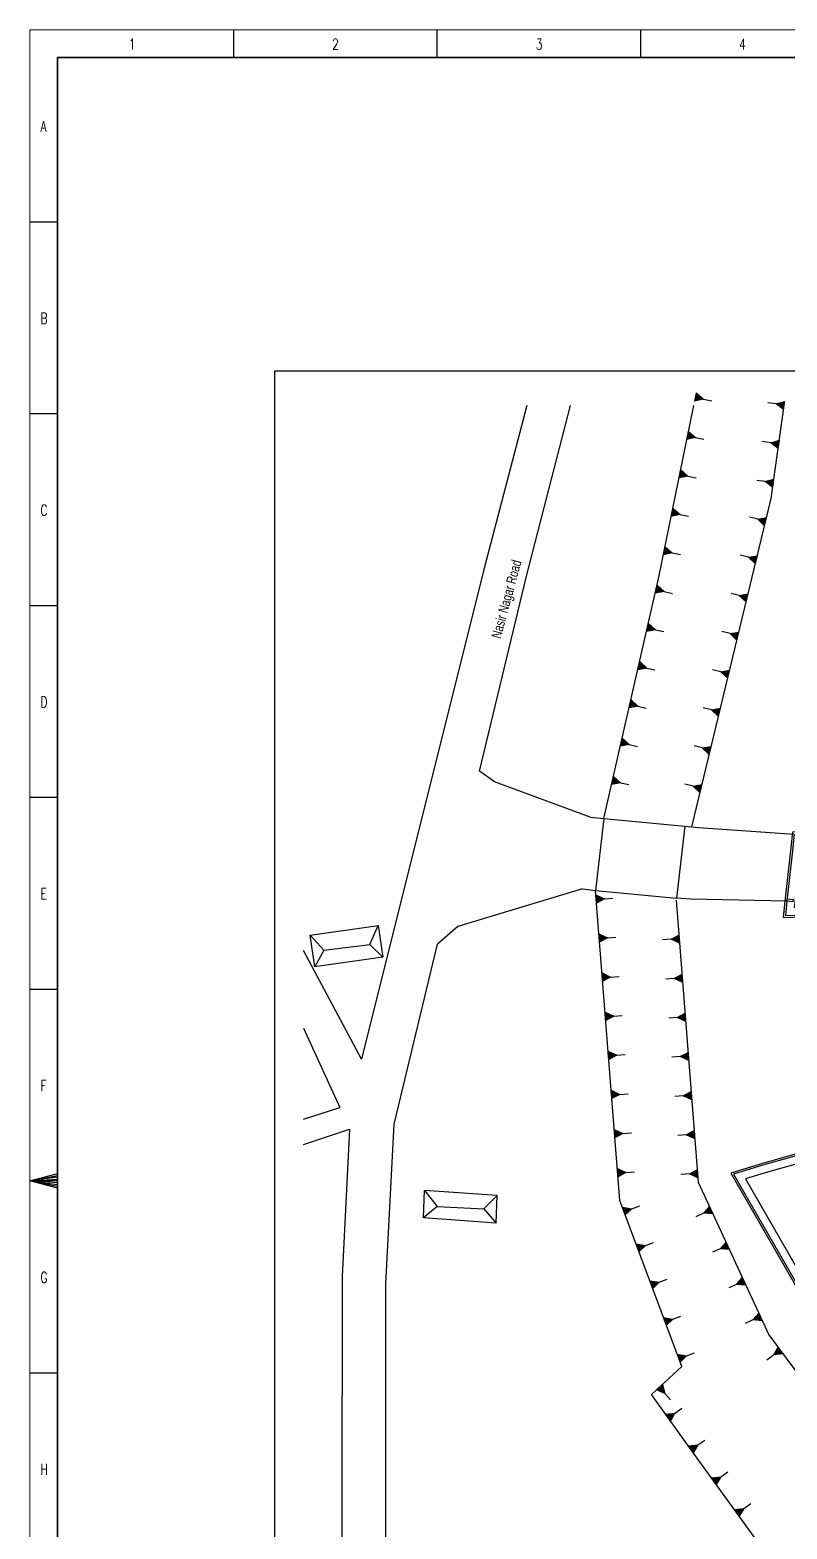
# Model space of a CAD drawing. Header units: millimetres. Extents: x -10011772 to -8149599, y 2847708 to 3434448.
# Drawn here: x -10011772 to -9818794, y 3052355 to 3434448 of the extents above; entities that cross this region are included whole.
import ezdxf

# ---------------------------------------------------------------- set-up
doc = ezdxf.new("R2010")
doc.units = ezdxf.units.MM
doc.layers.add('总平面底图', color=9, linetype='Continuous')
doc.styles.add('Swiss721', font='swisscl.ttf')
doc.styles.add('TEG BORDER', font='txt_qlt.shx', dxfattribs={"width": 0.7, "bigfont": 'hztxt.shx'})

# ---------------------------------------------------------------- blocks, each defined once
blk = doc.blocks.new('252 BORDER A2')
for p, q in [((37.12, 420), (37.12, 415)), ((74.25, 420), (74.25, 415)), ((111.38, 420), (111.38, 415)), ((0, 385), (5, 385)), ((0, 350), (5, 350)), ((0, 315), (5, 315)), ((0, 280), (5, 280)), ((0, 245), (5, 245)), ((5, 210), (0, 210)), ((1.25, 210), (3.75, 210)), ((0, 175), (5, 175))]:
    blk.add_line(p, q)
at = {"linetype": 'Continuous'}
for p, q in [((489, 415), (5, 415)), ((5, 415), (5, 5))]:
    blk.add_line(p, q, dxfattribs=at)
at = {"color": 5, "lineweight": 15}
blk.add_lwpolyline([(0, 420), (594, 420), (594, 0), (0, 0)], close=True, dxfattribs=at)
blk.add_lwpolyline([(5, 415), (589, 415), (589, 5), (5, 5)], close=True)
blk.add_lwpolyline([(0, 210), (5, 211.34), (5, 208.66), (0, 210), (5, 211), (5, 210.67), (0, 210), (5, 210.33), (5, 209.67), (0, 210), (5, 209.33), (5, 209), (0, 210)])
at = {"char_height": 2, "width": 2, "attachment_point": 1, "style": 'TEG BORDER'}
for s, insert in [('1', (18.05, 418.41)), ('2', (55.17, 418.41)), ('3', (92.3, 418.41)), ('4', (129.42, 418.41)), ('A', (1.91, 403.39)), ('B', (1.91, 368.39)), ('C', (1.91, 333.39)), ('D', (1.91, 298.39)), ('E', (1.91, 263.39)), ('F', (1.91, 228.39)), ('G', (1.91, 193.39)), ('H', (1.91, 158.39))]:
    blk.add_mtext(s, dxfattribs=dict(at, insert=insert))
blk = doc.blocks.new('z')
at = {"layer": '总平面底图'}
blk.add_hatch(color=256, dxfattribs=at).paths.add_polyline_path([(0.53, 0), (-0.53, 0), (-0.07, -1.05)])
for p, q in [((-0.07, -1.05), (-0.53, 0)), ((0.53, 0), (-0.53, 0)), ((0.53, 0), (-0.07, -1.05)), ((-0.07, -1.05), (-0.07, -2.13))]:
    blk.add_line(p, q, dxfattribs=at)
blk = doc.blocks.new('x')
at = {"layer": '总平面底图'}
blk.add_hatch(color=256, dxfattribs=at).paths.add_polyline_path([(-0.53, 0), (0.53, 0), (0.07, 1.05)])
for p, q in [((0.07, 1.05), (0.07, 2.13)), ((-0.53, 0), (0.07, 1.05)), ((-0.53, 0), (0.53, 0)), ((0.07, 1.05), (0.53, 0))]:
    blk.add_line(p, q, dxfattribs=at)
blk = doc.blocks.new('总平面底图 爆炸危险区 LOCATION I')
at = {"layer": '总平面底图'}
for points in [[(0, 0), (297000, 0), (297000, 210000), (0, 210000)], [(66029, 151265), (65724, 148520), (65064, 142483), (64836, 140391), (74150, 140673), (74478, 137865), (78444, 113647), (62192, 109053), (58156, 107813), (76003, 76828), (89887, 55971), (109015, 28128), (137544, 39006), (169559, 46788), (238486, 62607), (240973, 83058), (240589, 113912), (240589, 198661), (194754, 198615), (148734, 197208), (122816, 194188), (89756, 185753), (95541, 153392), (84920, 151500)], [(67149, 150029), (66966, 148383), (66307, 142348), (66234, 141683), (75259, 141957), (75717, 138038), (79858, 112748), (62546, 107854), (60021, 107079), (77066, 77487), (90922, 56671), (109488, 29646), (137172, 40202), (169272, 48005), (237351, 63629), (239722, 83126), (239339, 113904), (239339, 197410), (194774, 197365), (148825, 195960), (123044, 192957), (91191, 184829), (96992, 152381), (85038, 150252)], [(65344, 142767), (66106, 142689), (66074, 142379), (65313, 142456)], [(4567, 138137), (13238, 139358), (13803, 135342), (5133, 134121)]]:
    blk.add_lwpolyline(points, close=True, dxfattribs=at)
for points in [[(32187, 205640), (26624, 184577), (11081, 122349), (3721, 136178)], [(26116, 159047), (32156, 184076), (37734, 205640)], [(41991, 152986), (49011, 183753), (53439, 205640)], [(53185, 151961), (63322, 193808), (64970, 205640)], [(66253, 151018), (65973, 148492), (65313, 142456), (65116, 140649), (74372, 140930), (74726, 137899), (78727, 113468), (62263, 108813), (58529, 107666), (76215, 76960), (90094, 56111)], [(40228, 153189), (28067, 157692), (26116, 159047)], [(40228, 153189), (41991, 152986)], [(41991, 152986), (40926, 143809)], [(41991, 152986), (52309, 152050)], [(52309, 152050), (51244, 142873)], [(52309, 152050), (54062, 151872)], [(54062, 151872), (66253, 151018)], [(39249, 144045), (23375, 139236), (20794, 136995)], [(39249, 144045), (40926, 143809)], [(40926, 143809), (51244, 142873)], [(99169, 3401), (92425, 14004), (66495, 54063), (53548, 71946), (48050, 79598), (51909, 83145), (44030, 104334), (40926, 143809)], [(51214, 142615), (54019, 106669), (63020, 87217), (107572, 27197), (119624, 7276), (121784, 3401)], [(53076, 142720), (51244, 142873)], [(65313, 142456), (53076, 142720)], [(4567, 138137), (6276, 136222), (12166, 136957), (13803, 135342)], [(12166, 136957), (13238, 139358)], [(6276, 136222), (5133, 134121)], [(14225, 3401), (14190, 93710), (15254, 114041), (20794, 136995)], [(3721, 126283), (8325, 116158)], [(3721, 114696), (8325, 116158)], [(3721, 111474), (9583, 113392)], [(9583, 113392), (8636, 94647), (8509, 3401)], [(18993, 102094), (19144, 105607)], [(28389, 104961), (19144, 105607)], [(19144, 105607), (20729, 103573), (26694, 103259), (28239, 101448)], [(20729, 103573), (18993, 102094)], [(26694, 103259), (28389, 104961)], [(28239, 101448), (28389, 104961)], [(28239, 101448), (18993, 102094)]]:
    blk.add_lwpolyline(points, dxfattribs=at)
for name, p, xscale, yscale, zscale, rotation in [('z', (53659, 206730), 1000.000000000001, 1000.000000000001, 1000.000000000001, 78.56395734174852), ('x', (64970, 205637), 1000, 1000, 1000, 82.06685400402229), ('z', (52668, 201829), 1000.000000000001, 1000.000000000001, 1000.000000000001, 78.56395734174852), ('x', (64280, 200684), 1000, 1000, 1000, 82.06685400402229), ('z', (51676, 196928), 1000.000000000001, 1000.000000000001, 1000.000000000001, 78.56395734174852), ('x', (63590, 195732), 1000, 1000, 1000, 82.06685400402229), ('z', (50685, 192028), 1000.000000000001, 1000.000000000001, 1000.000000000001, 78.56395734174852), ('x', (62602, 190837), 1000, 1000, 1000, 76.38408172322524), ('z', (49694, 187127), 1000.000000000001, 1000.000000000001, 1000.000000000001, 78.56395734174852), ('x', (61425, 185977), 1000, 1000, 1000, 76.38408172322524), ('z', (48665, 182234), 1000, 1000, 1000, 77.14612274121097), ('x', (60248, 181118), 1000, 1000, 1000, 76.38408172322524), ('z', (47552, 177360), 1000, 1000, 1000, 77.14612274121097), ('x', (59071, 176258), 1000, 1000, 1000, 76.38408172322524), ('z', (46440, 172485), 1000, 1000, 1000, 77.14612274121097), ('x', (57894, 171399), 1000, 1000, 1000, 76.38408172322524), ('z', (45328, 167610), 1000, 1000, 1000, 77.14612274121097), ('x', (56717, 166539), 1000, 1000, 1000, 76.38408172322524), ('z', (44215, 162735), 1000, 1000, 1000, 77.14612274121097), ('x', (55539, 161680), 1000, 1000, 1000, 76.38408172322524), ('z', (43103, 157861), 1000, 1000, 1000, 77.14612274121097), ('x', (54362, 156820), 1000, 1000, 1000, 76.38408172322524), ('z', (41008, 142761), 1000.000000000001, 1000.000000000001, 1000.000000000001, 94.49577700249175), ('z', (41400, 137777), 1000.000000000001, 1000.000000000001, 1000.000000000001, 94.49577700249175), ('z', (51603, 137630), 999.9999999999999, 999.9999999999999, 999.9999999999999, 274.4611329553776), ('z', (41792, 132792), 1000.000000000001, 1000.000000000001, 1000.000000000001, 94.49577700249175), ('z', (51992, 132646), 999.9999999999999, 999.9999999999999, 999.9999999999999, 274.4611329553776), ('z', (42184, 127808), 1000.000000000001, 1000.000000000001, 1000.000000000001, 94.49577700249175), ('z', (52381, 127661), 999.9999999999999, 999.9999999999999, 999.9999999999999, 274.4611329553776), ('z', (42576, 122823), 1000.000000000001, 1000.000000000001, 1000.000000000001, 94.49577700249175), ('z', (52770, 122676), 999.9999999999999, 999.9999999999999, 999.9999999999999, 274.4611329553776), ('z', (42968, 117838), 1000.000000000001, 1000.000000000001, 1000.000000000001, 94.49577700249175), ('z', (53159, 117691), 999.9999999999999, 999.9999999999999, 999.9999999999999, 274.4611329553776), ('z', (43360, 112854), 1000.000000000001, 1000.000000000001, 1000.000000000001, 94.49577700249175), ('z', (53548, 112706), 999.9999999999999, 999.9999999999999, 999.9999999999999, 274.4611329553776), ('z', (43752, 107869), 1000.000000000001, 1000.000000000001, 1000.000000000001, 94.49577700249175), ('z', (53937, 107721), 999.9999999999999, 999.9999999999999, 999.9999999999999, 274.4611329553776), ('z', (44536, 102971), 1000, 1000, 1000, 110.3987200437587), ('z', (55675, 103089), 1000, 1000, 1000, 294.8322959008105), ('z', (46279, 98285), 1000, 1000, 1000, 110.3987200437587), ('z', (57775, 98551), 1000, 1000, 1000, 294.8322959008105), ('z', (48022, 93598), 1000, 1000, 1000, 110.3987200437587), ('z', (59875, 94014), 1000, 1000, 1000, 294.8322959008105), ('z', (49765, 88912), 1000, 1000, 1000, 110.3987200437587), ('z', (61975, 89476), 1000, 1000, 1000, 294.8322959008105), ('z', (51507, 84225), 1000, 1000, 1000, 110.3987200437587), ('z', (64517, 85201), 1000, 1000, 1000, 306.5856575118847), ('z', (49077, 80542), 1000, 1000, 1000, 42.58341066846894), ('z', (50154, 76670), 1000, 1000, 1000, 125.6943321712419), ('z', (53072, 72609), 1000, 1000, 1000, 125.6943321712419), ('z', (56001, 68557), 1000, 1000, 1000, 125.9038457976512), ('z', (58933, 64507), 1000, 1000, 1000, 125.9038457976512)]:
    blk.add_blockref(name, p, dxfattribs=dict(at, xscale=xscale, yscale=yscale, zscale=zscale, rotation=rotation))
at = {"layer": '总平面底图', "style": 'Swiss721'}
blk.add_text(' Nasir Nagar Road', height=1250, rotation=74.85964, dxfattribs=at).set_placement((28731, 175515))

msp = doc.modelspace()

# ---------------------------------------------------------------- block references
at = {"color": 9, "xscale": 1397, "yscale": 1397, "zscale": 1397}
msp.add_blockref('252 BORDER A2', (-10011772, 2847708), dxfattribs=at)
at = {"layer": '总平面底图', "xscale": 2, "yscale": 2, "zscale": 2}
msp.add_blockref('总平面底图 爆炸危险区 LOCATION I', (-9949454, 2927448), dxfattribs=at)

doc.saveas('drawing.dxf')
